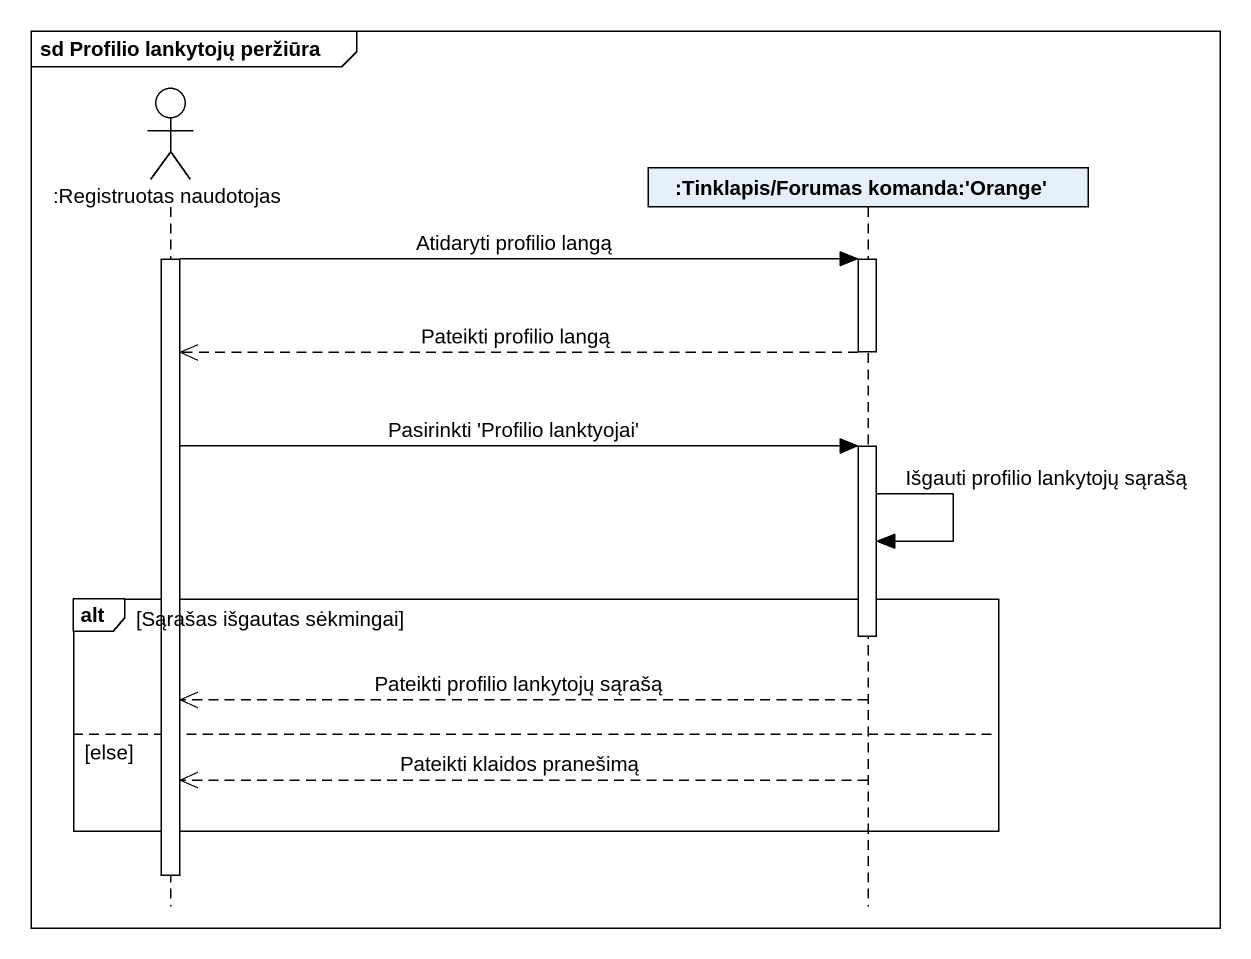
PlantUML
@startuml
mainframe sd Profilio lankytojų peržiūra
hide footbox
actor ":Registruotas naudotojas" as Registruotas_naudotojas
participant ":Tinklapis/Forumas komanda:'Orange'" as Tinklapis_Forumas_komanda

activate Registruotas_naudotojas
Registruotas_naudotojas -> Tinklapis_Forumas_komanda : Atidaryti profilio langą
activate Tinklapis_Forumas_komanda
Tinklapis_Forumas_komanda -->> Registruotas_naudotojas : Pateikti profilio langą
deactivate Tinklapis_Forumas_komanda
Registruotas_naudotojas -> Tinklapis_Forumas_komanda : Pasirinkti 'Profilio lanktyojai'
activate Tinklapis_Forumas_komanda
Tinklapis_Forumas_komanda -> Tinklapis_Forumas_komanda : Išgauti profilio lankytojų sąrašą
alt Sąrašas išgautas sėkmingai
  deactivate Tinklapis_Forumas_komanda
  Tinklapis_Forumas_komanda -->> Registruotas_naudotojas : Pateikti profilio lankytojų sąrašą
else else
  Tinklapis_Forumas_komanda -->> Registruotas_naudotojas : Pateikti klaidos pranešimą
end
deactivate Registruotas_naudotojas
@enduml
